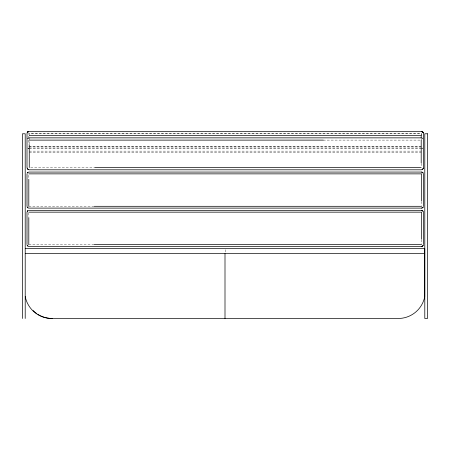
<?xml version="1.0" encoding="UTF-8"?>
<svg xmlns="http://www.w3.org/2000/svg" width="450" height="450" viewBox="0 0 450 450"><rect width="100%" height="100%" fill="white"/><g stroke="black" fill="none" stroke-linecap="round" stroke-linejoin="round"><path stroke-width="0.34" stroke-dasharray="2.25 1.69" d="M421.779 148.562L422.792 147.977M422.117 148.579L421.65 148.641L422.55 148.399M323.213 140.113L420.497 140.113M29.256 146.385L421.2 146.385M28.806 146.835L421.65 146.835M29.256 147.977L421.2 147.977M29.256 148.641L421.2 148.641M29.256 151.132L421.2 151.132M29.256 152.724L421.2 152.724M30.662 167.563L93.881 167.563M28.806 206.303L94.281 206.303M28.806 244.597L94.281 244.597M28.676 148.562L27.664 147.977M421.65 135.574L421.65 133.324L28.806 133.324L28.806 144.186M421.65 201.454L421.65 205.627M421.65 239.743L421.65 243.906M421.2 135.877L421.2 133.774L29.256 133.774L29.256 145.688M421.2 138.679L421.2 140.079M421.2 163.401L421.2 166.326M225.231 249.722L225.231 252.821M28.806 175.219L28.806 178.718M28.806 212.856L28.806 217.013M28.806 148.641L28.119 148.5L28.806 148.641"/><path stroke-width="0.67" d="M25.245 296.758L25.262 296.696A27.028 27.028 0 0 0 51.778 318.482L398.222 318.482A27.028 27.028 0 0 0 424.738 296.696L424.738 248.653L25.245 248.653M27.141 132.632L28.119 131.659L27.247 132.418M423.377 168.143L422.792 169.155L421.779 169.734M27.174 132.913L28.131 131.822M27.309 132.649L28.395 131.692M27.906 210.6L27.141 211.472L28.119 210.493M27.664 138.521L29.256 137.858L421.2 137.858M422.061 169.639L423.281 168.424L423.45 167.563L423.45 133.324M422.117 246.336L423.315 245.289L422.55 246.156L421.65 246.398L28.806 246.398M27.906 131.76L28.339 131.58M421.65 208.108L422.55 207.866L423.315 206.994L421.65 208.108L28.806 208.108M421.65 246.398L422.336 246.263M28.806 131.518L421.65 131.518L422.921 132.047L423.388 132.857L423.208 132.418M29.256 135.366L421.2 135.366L421.2 138.167M29.256 140.113L323.213 140.113M94.579 167.563L421.2 167.563M421.2 169.813L29.256 169.813L28.131 169.509L27.084 168.143M28.806 172.063L421.65 172.063L422.55 172.305L423.315 173.177L421.65 172.063M28.806 173.869L421.65 173.869L421.65 200.897M94.281 206.303L421.65 206.303M28.806 210.358L421.65 210.358L422.55 210.6L423.315 211.472L421.65 210.358M28.806 212.158L421.65 212.158L421.65 239.192M94.281 244.597L421.65 244.597M25.262 253.609L424.738 253.609M421.65 131.518L423.315 132.632M421.779 131.597L423.152 132.649M28.676 169.734L27.664 169.155L27.006 167.563L27.006 133.324M422.117 131.58L422.55 131.76M422.061 131.692L423.281 132.913M422.061 138.032L422.792 138.521M423.45 173.869L423.45 206.303M423.45 212.158L423.45 244.597M421.2 140.113L421.2 162.984M225 253.609L225 318.482M29.256 144.686L29.256 167.563M28.806 179.274L28.806 206.303M28.806 217.569L28.806 244.597M27.006 173.869L27.006 206.303M27.006 212.158L27.006 244.597M25.206 318.482L25.206 133.774L22.5 133.774L22.5 318.482M52.234 318.482A27.028 27.028 0 0 1 40.41 315.759M39.819 315.461A27.028 27.028 0 0 1 38.025 314.443M36.866 313.684A27.028 27.028 0 0 1 35.19 312.429M34.661 311.985A27.028 27.028 0 0 1 33.12 310.562M27.247 172.969L28.119 172.204L27.247 172.969M427.5 133.774L424.794 133.774L424.794 318.482L427.5 318.482L427.5 133.774M28.119 207.968L27.141 206.994L28.119 207.968M28.119 246.263L27.141 245.289L28.119 246.263"/></g></svg>
